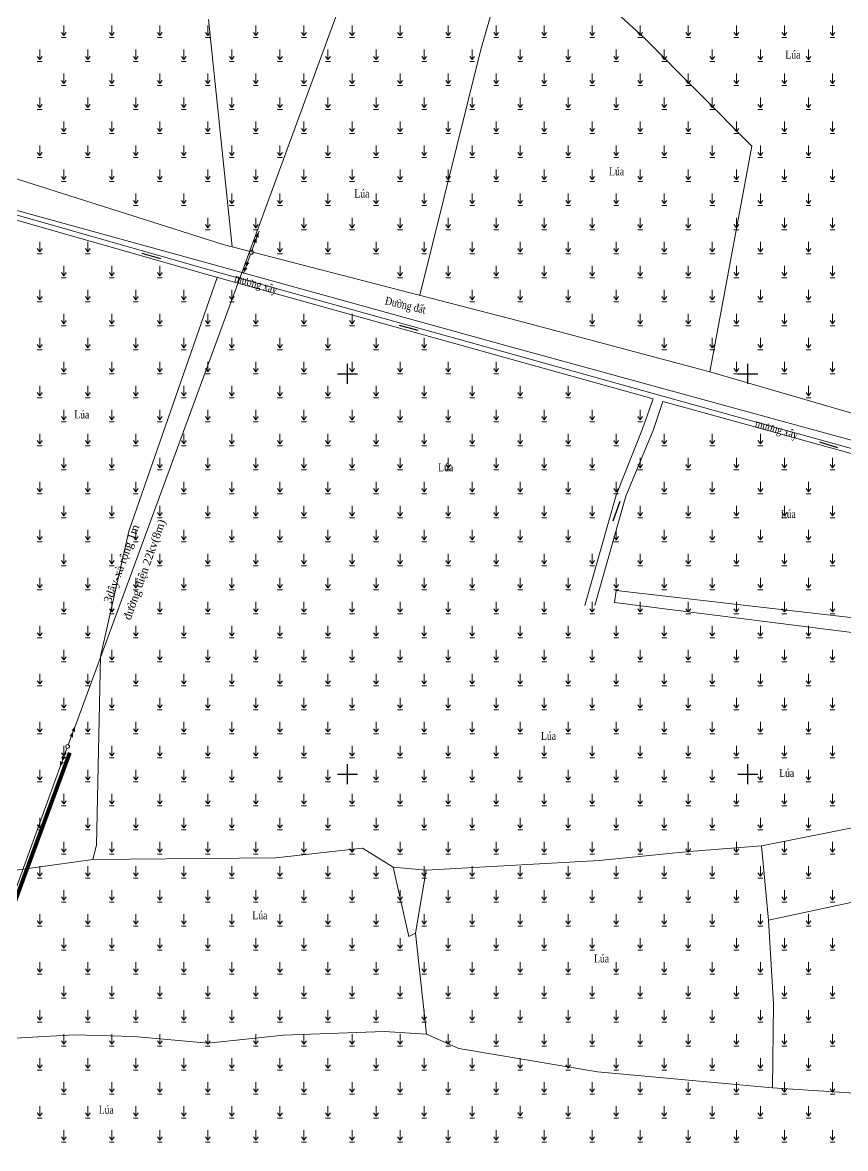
# Model space of a CAD drawing. Header units: metres. Extents: x 585499 to 586851, y 1565849 to 1566901.
# Drawn here: x 586159.4 to 586262.2, y 1566353.2 to 1566493.9 of the extents above; entities that cross this region are included whole.
import ezdxf

# ---------------------------------------------------------------- set-up
doc = ezdxf.new("R2010")
doc.units = ezdxf.units.M
for name, color, linetype, lineweight in [('dct', 7, 'Continuous', 0), ('duong bo', 97, 'Continuous', 0), ('Ghi chu', 2, 'Continuous', 5), ('muong xay', 90, 'Continuous', 0), ('text', 7, 'Continuous', 0), ('ThucVat', 90, 'Continuous', 0), ('thuy van', 111, 'Continuous', 0), ('đuongdien', 2, 'Continuous', 0)]:
    doc.layers.add(name, color=color, linetype=linetype, lineweight=lineweight)
doc.layers.add('DO', color=1, linetype='Continuous')
doc.layers.add('K_HUNG', color=7, linetype='Continuous')
doc.styles.add('ghi chu', font='times.ttf', dxfattribs={"height": 1})
doc.styles.get("Standard").update_dxf_attribs({"font": 'simplex.shx'})
doc.linetypes.add('B_DAP_CAO1', pattern='A,0.2,[130,ltypeshp.shx,S=0.75,R=0,X=0,Y=0.75],1.2,[130,ltypeshp.shx,S=0.25,R=0,X=0,Y=0.25],1', length=2.4)
doc.linetypes.add('TAluy-500', pattern='A,0.667,[130,ltypeshp.shx,S=-0.25,R=0,X=-0.25,Y=0.25],0.333', length=1)
doc.linetypes.add('TAluy-500N', pattern='A,0.667,[130,ltypeshp.shx,S=-0.25,R=0,X=0.25,Y=-0.25],0.333', length=1)
doc.dimstyles.get("Standard").update_dxf_attribs({"dimtxt": 0.18, "dimasz": 0.18, "dimexe": 0.18, "dimexo": 0.0625, "dimgap": 0.09, "dimtad": 0, "dimtih": 1, "dimtoh": 1, "dimdec": 4, "dimzin": 0, "dimdsep": 46, "dimtxsty": 'Standard', "dimcen": 0.09, "dimadec": 0, "dimazin": 0, "dimtfac": 1, "dimtdec": 4, "dimtofl": 0, "dimtmove": 0, "dimatfit": 3, "dimfxl": 1, "dimtolj": 1, "dimtzin": 0, "dimarcsym": 0})

# ---------------------------------------------------------------- blocks, each defined once
blk = doc.blocks.new('cdct')
at = {"layer": 'Ghi chu'}
for points in [[(-0.95, 0), (-11.23, 0)], [(-8.18, -0.66), (-10, 0), (-8.18, 0.7)], [(-5.32, -0.66), (-7.15, 0), (-5.32, 0.7)], [(0.95, 0), (11.23, 0)], [(5.32, -0.66), (7.15, 0), (5.32, 0.7)], [(8.18, -0.66), (10, 0), (8.18, 0.7)]]:
    blk.add_lwpolyline(points, dxfattribs=at)
blk.add_circle((0, 0), 0.947, dxfattribs=at)
blk = doc.blocks.new('aa')
at = {"layer": 'ThucVat', "color": 8}
for p, q in [((586849.35, 1565409.62), (586849.35, 1565410.87)), ((586849.35, 1565409.62), (586849.05, 1565410.02)), ((586849.05, 1565409.37), (586849.65, 1565409.37)), ((586849.35, 1565409.62), (586849.65, 1565410.02))]:
    blk.add_line(p, q, dxfattribs=at)
blk = doc.blocks.new('hhfgffd')
at = {"layer": 'DO', "color": 8, "const_width": 0.5}
blk.add_lwpolyline([(-1.29, 408.35), (0, 0)], dxfattribs=at)

msp = doc.modelspace()

# ---------------------------------------------------------------- linework, layer by layer
at = {"layer": 'duong bo', "color": 8}
msp.add_line((586182.66, 1566494.28, 14.25), (586185.6, 1566465.88, 14.25), dxfattribs=at)
at = {"layer": 'duong bo', "color": 8, "elevation": 14.25}
for points in [[(586250.52, 1566478.46), (586237.04, 1566492.03), (586228.57, 1566499.78), (586221.35, 1566506.72), (586222.85, 1566512.35), (586212.26, 1566516.5), (586206.19, 1566517.45), (586194.14, 1566519.91), (586187.41, 1566516.36), (586182.43, 1566511.59), (586180.08, 1566509.17), (586177.53, 1566509.73), (586172.28, 1566510.57), (586163.76, 1566510.12), (586154.08, 1566510), (586151.82, 1566476.32)], [(586216.68, 1566490.55), (586216.68, 1566490.55), (586221.35, 1566506.72)], [(586216.68, 1566490.55), (586209.06, 1566459.82)], [(586250.52, 1566478.46), (586245.25, 1566450.25)], [(586183.75, 1566462.04), (586172.71, 1566430.37), (586169.16, 1566414.68), (586168.68, 1566391.11), (586168.21, 1566389.33)], [(586339.6, 1566418.75), (586334.17, 1566410.08), (586324.88, 1566401.22), (586318.18, 1566398.02), (586304.61, 1566400.29), (586281.99, 1566397.03), (586251.72, 1566391.06), (586242.7, 1566390.33), (586231.46, 1566389.22), (586209.86, 1566388.02)], [(586252.59, 1566381.74), (586305.27, 1566393.02), (586305.27, 1566393.02)], [(586205.7, 1566388.39), (586201.91, 1566390.73), (586191.05, 1566389.53), (586168.21, 1566389.33), (586150.22, 1566386.82), (586122.95, 1566390.55), (586115.55, 1566388.43), (586112.68, 1566378.66)], [(586209.87, 1566367.51), (586213.91, 1566365.73), (586231.23, 1566362.82), (586253.09, 1566360.8), (586253.23, 1566371.3), (586252.59, 1566381.74), (586251.72, 1566391.06)], [(586157.68, 1566366.97), (586165.93, 1566367.41), (586173.33, 1566367.23), (586182.6, 1566366.4), (586192.03, 1566367.39), (586204.59, 1566367.85), (586209.87, 1566367.51), (586208.49, 1566380.14)], [(586253.09, 1566360.8), (586263.94, 1566360.1), (586277.3, 1566362.11), (586296.4, 1566366.77), (586306.19, 1566369.03), (586309.1, 1566359.26), (586321, 1566362.7), (586324.22, 1566348.94)]]:
    msp.add_lwpolyline(points, dxfattribs=at)
at = {"layer": 'duong bo', "color": 8, "linetype": 'B_DAP_CAO1', "elevation": 14.25}
for points in [[(586067.38, 1566495.94), (586101.83, 1566488.4), (586154.68, 1566475.63), (586184.48, 1566466.17), (586221.38, 1566456.63), (586245.25, 1566450.25), (586272.88, 1566442.22), (586302.75, 1566433.83), (586324.03, 1566428), (586340.39, 1566423.43), (586361.41, 1566417.93), (586369.88, 1566415.12), (586378.53, 1566412.25)], [(586378.28, 1566409.33), (586370.16, 1566411.59), (586360.36, 1566414.33), (586339.76, 1566420.13), (586323.17, 1566425.02), (586301.76, 1566430.7), (586272.36, 1566439.14), (586243.93, 1566446.93), (586220.53, 1566453.33), (586183.36, 1566463.62), (586153.56, 1566471.84), (586114.83, 1566482.27), (586100.94, 1566485.53), (586093.13, 1566487.5), (586070.89, 1566493.29), (586061.32, 1566493.33)], [(586233.58, 1566422.93), (586267.9, 1566418.97), (586268.31, 1566417.03), (586233.36, 1566421.43), (586233.58, 1566422.93)], [(586209.85, 1566388.01), (586208.49, 1566380.14), (586207.67, 1566379.72), (586205.7, 1566388.39), (586209.85, 1566388.01)]]:
    msp.add_lwpolyline(points, dxfattribs=at)
at = {"layer": 'K_HUNG', "color": 8}
for p, q in [((586200, 1566448.75), (586200, 1566451.25)), ((586250, 1566448.75), (586250, 1566451.25)), ((586198.75, 1566450), (586201.25, 1566450)), ((586248.75, 1566450), (586251.25, 1566450)), ((586200, 1566398.75), (586200, 1566401.25)), ((586250, 1566398.75), (586250, 1566401.25)), ((586198.75, 1566400), (586201.25, 1566400)), ((586248.75, 1566400), (586251.25, 1566400))]:
    msp.add_line(p, q, dxfattribs=at)
at = {"layer": 'muong xay', "color": 8, "elevation": 14.25}
for points in [[(586382.25, 1566407.59), (586370.27, 1566410.92), (586360.36, 1566413.69), (586339.75, 1566419.36), (586322.94, 1566424.06), (586301.53, 1566430.04), (586272.87, 1566437.94), (586243.73, 1566446), (586220.31, 1566452.56), (586183.04, 1566462.91), (586153.49, 1566471.33), (586115.61, 1566481.97), (586116.34, 1566484.76), (586141.86, 1566580.37)], [(586092.62, 1566385.74), (586090.11, 1566386.64), (586092.02, 1566394.18), (586103.29, 1566436.14), (586115.44, 1566481.48), (586153.4, 1566470.72), (586182.9, 1566462.28), (586220.12, 1566451.94), (586238.19, 1566446.9)], [(586239.41, 1566446.55), (586243.66, 1566445.37), (586272.72, 1566437.36), (586301.5, 1566429.37), (586322.82, 1566423.42), (586339.6, 1566418.75), (586360.17, 1566413), (586369.99, 1566410.29), (586381.97, 1566406.97)]]:
    msp.add_lwpolyline(points, dxfattribs=at)
at = {"layer": 'thuy van', "color": 8, "linetype": 'TAluy-500N', "elevation": 14.25}
msp.add_lwpolyline([(586229.65, 1566421.06), (586233.59, 1566434.87), (586236.88, 1566443.13), (586238.19, 1566446.9)], dxfattribs=at)
msp.add_lwpolyline([(586229.65, 1566421.06), (586233.59, 1566434.87), (586236.88, 1566443.13), (586238.19, 1566446.9)], dxfattribs=at)
at = {"layer": 'thuy van', "color": 8, "linetype": 'TAluy-500', "elevation": 14.25}
msp.add_lwpolyline([(586230.91, 1566421.05), (586234.76, 1566434.73), (586238.24, 1566443.04), (586239.41, 1566446.55)], dxfattribs=at)
msp.add_lwpolyline([(586230.91, 1566421.05), (586234.76, 1566434.73), (586238.24, 1566443.04), (586239.41, 1566446.55)], dxfattribs=at)
at = {"layer": 'đuongdien', "color": 8, "elevation": 14.25}
for points in [[(586210.42, 1566526.95), (586166.04, 1566406.08)], [(586164.08, 1566400.82), (586143.61, 1566344.35)]]:
    msp.add_lwpolyline(points, dxfattribs=at)

# ---------------------------------------------------------------- block references
at = {"layer": 'dct', "color": 8, "rotation": 339.6203441340272}
msp.add_blockref('hhfgffd', (586024.34, 1566019.44, 28.5), dxfattribs=at)
at = {"layer": 'Ghi chu', "color": 8, "xscale": 0.2500000000464039, "yscale": 0.2500000000464039, "zscale": 0.2500000000464039, "rotation": 249.5643671281935}
for p in [(586188, 1566465.19, 14.25), (586165.06, 1566403.45, 14.25)]:
    msp.add_blockref('cdct', p, dxfattribs=at)
at = {"layer": 'ThucVat', "color": 8}
for p in [(-684.77, 1082.65), (-678.77, 1082.65), (-672.77, 1082.65), (-666.77, 1082.65), (-660.77, 1082.65), (-654.77, 1082.65), (-654.77, 1082.65), (-648.77, 1082.65), (-642.77, 1082.65), (-636.77, 1082.65), (-630.77, 1082.65), (-624.77, 1082.65), (-618.77, 1082.65), (-612.77, 1082.65), (-606.77, 1082.65), (-600.77, 1082.65), (-594.77, 1082.65), (-588.77, 1082.65), (-687.77, 1079.65), (-681.77, 1079.65), (-675.77, 1079.65), (-669.77, 1079.65), (-663.77, 1079.65), (-657.77, 1079.65), (-657.77, 1079.65), (-651.77, 1079.65), (-645.77, 1079.65), (-639.77, 1079.65), (-633.77, 1079.65), (-627.77, 1079.65), (-621.77, 1079.65), (-615.77, 1079.65), (-609.77, 1079.65), (-603.77, 1079.65), (-597.77, 1079.65), (-591.77, 1079.65), (-684.77, 1076.65), (-678.77, 1076.65), (-672.77, 1076.65), (-666.77, 1076.65), (-660.77, 1076.65), (-654.77, 1076.65), (-654.77, 1076.65), (-648.77, 1076.65), (-642.77, 1076.65), (-636.77, 1076.65), (-630.77, 1076.65), (-624.77, 1076.65), (-618.77, 1076.65), (-612.77, 1076.65), (-606.77, 1076.65), (-600.77, 1076.65), (-594.77, 1076.65), (-588.77, 1076.65), (-687.77, 1073.65), (-681.77, 1073.65), (-675.77, 1073.65), (-669.77, 1073.65), (-663.77, 1073.65), (-657.77, 1073.65), (-657.77, 1073.65), (-651.77, 1073.65), (-645.77, 1073.65), (-639.77, 1073.65), (-633.77, 1073.65), (-627.77, 1073.65), (-621.77, 1073.65), (-615.77, 1073.65), (-609.77, 1073.65), (-603.77, 1073.65), (-597.77, 1073.65), (-591.77, 1073.65), (-684.77, 1070.65), (-678.77, 1070.65), (-672.77, 1070.65), (-666.77, 1070.65), (-660.77, 1070.65), (-654.77, 1070.65), (-654.77, 1070.65), (-648.77, 1070.65), (-642.77, 1070.65), (-636.77, 1070.65), (-630.77, 1070.65), (-624.77, 1070.65), (-618.77, 1070.65), (-612.77, 1070.65), (-606.77, 1070.65), (-600.77, 1070.65), (-594.77, 1070.65), (-588.77, 1070.65), (-687.77, 1067.65), (-681.77, 1067.65), (-675.77, 1067.65), (-669.77, 1067.65), (-663.77, 1067.65), (-657.77, 1067.65), (-657.77, 1067.65), (-651.77, 1067.65), (-645.77, 1067.65), (-639.77, 1067.65), (-633.77, 1067.65), (-627.77, 1067.65), (-621.77, 1067.65), (-615.77, 1067.65), (-609.77, 1067.65), (-603.77, 1067.65), (-597.77, 1067.65), (-591.77, 1067.65), (-684.77, 1064.65), (-678.77, 1064.65), (-672.77, 1064.65), (-666.77, 1064.65), (-660.77, 1064.65), (-654.77, 1064.65), (-654.77, 1064.65), (-648.77, 1064.65), (-642.77, 1064.65), (-636.77, 1064.65), (-630.77, 1064.65), (-624.77, 1064.65), (-618.77, 1064.65), (-612.77, 1064.65), (-606.77, 1064.65), (-600.77, 1064.65), (-594.77, 1064.65), (-588.77, 1064.65), (-675.77, 1061.65), (-669.77, 1061.65), (-663.77, 1061.65), (-657.77, 1061.65), (-657.77, 1061.65), (-651.77, 1061.65), (-645.77, 1061.65), (-639.77, 1061.65), (-633.77, 1061.65), (-627.77, 1061.65), (-621.77, 1061.65), (-615.77, 1061.65), (-609.77, 1061.65), (-603.77, 1061.65), (-597.77, 1061.65), (-591.77, 1061.65), (-666.77, 1058.65), (-660.77, 1058.65), (-654.77, 1058.65), (-654.77, 1058.65), (-648.77, 1058.65), (-642.77, 1058.65), (-636.77, 1058.65), (-630.77, 1058.65), (-624.77, 1058.65), (-618.77, 1058.65), (-612.77, 1058.65), (-606.77, 1058.65), (-600.77, 1058.65), (-594.77, 1058.65), (-588.77, 1058.65), (-687.77, 1055.65), (-681.77, 1055.65), (-657.77, 1055.65), (-657.77, 1055.65), (-651.77, 1055.65), (-645.77, 1055.65), (-639.77, 1055.65), (-633.77, 1055.65), (-627.77, 1055.65), (-621.77, 1055.65), (-615.77, 1055.65), (-609.77, 1055.65), (-603.77, 1055.65), (-597.77, 1055.65), (-591.77, 1055.65), (-684.77, 1052.65), (-678.77, 1052.65), (-672.77, 1052.65), (-642.77, 1052.65), (-636.77, 1052.65), (-630.77, 1052.65), (-624.77, 1052.65), (-618.77, 1052.65), (-612.77, 1052.65), (-606.77, 1052.65), (-600.77, 1052.65), (-594.77, 1052.65), (-588.77, 1052.65), (-687.77, 1049.65), (-681.77, 1049.65), (-675.77, 1049.65), (-669.77, 1049.65), (-663.77, 1049.65), (-633.77, 1049.65), (-627.77, 1049.65), (-621.77, 1049.65), (-615.77, 1049.65), (-609.77, 1049.65), (-603.77, 1049.65), (-597.77, 1049.65), (-591.77, 1049.65), (-684.77, 1046.65), (-678.77, 1046.65), (-672.77, 1046.65), (-666.77, 1046.65), (-660.77, 1046.65), (-654.77, 1046.65), (-654.77, 1046.65), (-648.77, 1046.65), (-618.77, 1046.65), (-612.77, 1046.65), (-606.77, 1046.65), (-600.77, 1046.65), (-594.77, 1046.65), (-588.77, 1046.65), (-687.77, 1043.65), (-681.77, 1043.65), (-675.77, 1043.65), (-669.77, 1043.65), (-663.77, 1043.65), (-657.77, 1043.65), (-657.77, 1043.65), (-651.77, 1043.65), (-645.77, 1043.65), (-639.77, 1043.65), (-609.77, 1043.65), (-603.77, 1043.65), (-597.77, 1043.65), (-591.77, 1043.65), (-684.77, 1040.65), (-678.77, 1040.65), (-672.77, 1040.65), (-666.77, 1040.65), (-660.77, 1040.65), (-654.77, 1040.65), (-654.77, 1040.65), (-648.77, 1040.65), (-642.77, 1040.65), (-636.77, 1040.65), (-630.77, 1040.65), (-600.77, 1040.65), (-594.77, 1040.65), (-588.77, 1040.65), (-687.77, 1037.65), (-681.77, 1037.65), (-675.77, 1037.65), (-669.77, 1037.65), (-663.77, 1037.65), (-657.77, 1037.65), (-657.77, 1037.65), (-651.77, 1037.65), (-645.77, 1037.65), (-639.77, 1037.65), (-633.77, 1037.65), (-627.77, 1037.65), (-621.77, 1037.65), (-591.77, 1037.65), (-684.77, 1034.65), (-678.77, 1034.65), (-672.77, 1034.65), (-666.77, 1034.65), (-660.77, 1034.65), (-654.77, 1034.65), (-654.77, 1034.65), (-648.77, 1034.65), (-642.77, 1034.65), (-636.77, 1034.65), (-630.77, 1034.65), (-624.77, 1034.65), (-618.77, 1034.65), (-612.77, 1034.65), (-687.77, 1031.65), (-681.77, 1031.65), (-675.77, 1031.65), (-669.77, 1031.65), (-663.77, 1031.65), (-657.77, 1031.65), (-657.77, 1031.65), (-651.77, 1031.65), (-645.77, 1031.65), (-639.77, 1031.65), (-633.77, 1031.65), (-627.77, 1031.65), (-621.77, 1031.65), (-615.77, 1031.65), (-609.77, 1031.65), (-603.77, 1031.65), (-597.77, 1031.65), (-684.77, 1028.65), (-678.77, 1028.65), (-672.77, 1028.65), (-666.77, 1028.65), (-660.77, 1028.65), (-654.77, 1028.65), (-654.77, 1028.65), (-648.77, 1028.65), (-642.77, 1028.65), (-636.77, 1028.65), (-630.77, 1028.65), (-624.77, 1028.65), (-618.77, 1028.65), (-612.77, 1028.65), (-606.77, 1028.65), (-600.77, 1028.65), (-594.77, 1028.65), (-588.77, 1028.65), (-687.77, 1025.65), (-681.77, 1025.65), (-675.77, 1025.65), (-669.77, 1025.65), (-663.77, 1025.65), (-657.77, 1025.65), (-657.77, 1025.65), (-651.77, 1025.65), (-645.77, 1025.65), (-639.77, 1025.65), (-633.77, 1025.65), (-627.77, 1025.65), (-621.77, 1025.65), (-615.77, 1025.65), (-609.77, 1025.65), (-603.77, 1025.65), (-597.77, 1025.65), (-591.77, 1025.65), (-684.77, 1022.65), (-678.77, 1022.65), (-672.77, 1022.65), (-666.77, 1022.65), (-660.77, 1022.65), (-654.77, 1022.65), (-654.77, 1022.65), (-648.77, 1022.65), (-642.77, 1022.65), (-636.77, 1022.65), (-630.77, 1022.65), (-624.77, 1022.65), (-618.77, 1022.65), (-612.77, 1022.65), (-606.77, 1022.65), (-600.77, 1022.65), (-594.77, 1022.65), (-588.77, 1022.65), (-687.77, 1019.65), (-681.77, 1019.65), (-675.77, 1019.65), (-669.77, 1019.65), (-663.77, 1019.65), (-657.77, 1019.65), (-657.77, 1019.65), (-651.77, 1019.65), (-645.77, 1019.65), (-639.77, 1019.65), (-633.77, 1019.65), (-627.77, 1019.65), (-621.77, 1019.65), (-615.77, 1019.65), (-609.77, 1019.65), (-603.77, 1019.65), (-597.77, 1019.65), (-591.77, 1019.65), (-684.77, 1016.65), (-678.77, 1016.65), (-672.77, 1016.65), (-666.77, 1016.65), (-660.77, 1016.65), (-654.77, 1016.65), (-654.77, 1016.65), (-648.77, 1016.65), (-642.77, 1016.65), (-636.77, 1016.65), (-630.77, 1016.65), (-624.77, 1016.65), (-618.77, 1016.65), (-612.77, 1016.65), (-606.77, 1016.65), (-600.77, 1016.65), (-594.77, 1016.65), (-588.77, 1016.65), (-687.77, 1013.65), (-681.77, 1013.65), (-675.77, 1013.65), (-669.77, 1013.65), (-663.77, 1013.65), (-657.77, 1013.65), (-657.77, 1013.65), (-651.77, 1013.65), (-645.77, 1013.65), (-639.77, 1013.65), (-633.77, 1013.65), (-627.77, 1013.65), (-621.77, 1013.65), (-615.77, 1013.65), (-609.77, 1013.65), (-603.77, 1013.65), (-597.77, 1013.65), (-591.77, 1013.65), (-684.77, 1010.65), (-678.77, 1010.65), (-672.77, 1010.65), (-666.77, 1010.65), (-660.77, 1010.65), (-654.77, 1010.65), (-654.77, 1010.65), (-648.77, 1010.65), (-642.77, 1010.65), (-636.77, 1010.65), (-630.77, 1010.65), (-624.77, 1010.65), (-618.77, 1010.65), (-612.77, 1010.65), (-606.77, 1010.65), (-600.77, 1010.65), (-594.77, 1010.65), (-588.77, 1010.65), (-687.77, 1007.65), (-681.77, 1007.65), (-675.77, 1007.65), (-669.77, 1007.65), (-663.77, 1007.65), (-657.77, 1007.65), (-657.77, 1007.65), (-651.77, 1007.65), (-645.77, 1007.65), (-639.77, 1007.65), (-633.77, 1007.65), (-627.77, 1007.65), (-621.77, 1007.65), (-615.77, 1007.65), (-609.77, 1007.65), (-603.77, 1007.65), (-597.77, 1007.65), (-591.77, 1007.65), (-684.77, 1004.65), (-678.77, 1004.65), (-672.77, 1004.65), (-666.77, 1004.65), (-660.77, 1004.65), (-654.77, 1004.65), (-654.77, 1004.65), (-648.77, 1004.65), (-642.77, 1004.65), (-636.77, 1004.65), (-630.77, 1004.65), (-624.77, 1004.65), (-618.77, 1004.65), (-612.77, 1004.65), (-606.77, 1004.65), (-600.77, 1004.65), (-594.77, 1004.65), (-588.77, 1004.65), (-687.77, 1001.65), (-681.77, 1001.65), (-675.77, 1001.65), (-669.77, 1001.65), (-663.77, 1001.65), (-657.77, 1001.65), (-657.77, 1001.65), (-651.77, 1001.65), (-645.77, 1001.65), (-639.77, 1001.65), (-633.77, 1001.65), (-627.77, 1001.65), (-621.77, 1001.65), (-615.77, 1001.65), (-609.77, 1001.65), (-603.77, 1001.65), (-597.77, 1001.65), (-591.77, 1001.65), (-684.77, 998.65), (-678.77, 998.65), (-672.77, 998.65), (-666.77, 998.65), (-660.77, 998.65), (-654.77, 998.65), (-654.77, 998.65), (-648.77, 998.65), (-642.77, 998.65), (-636.77, 998.65), (-630.77, 998.65), (-624.77, 998.65), (-618.77, 998.65), (-612.77, 998.65), (-606.77, 998.65), (-600.77, 998.65), (-594.77, 998.65), (-588.77, 998.65), (-687.77, 995.65), (-681.77, 995.65), (-675.77, 995.65), (-669.77, 995.65), (-663.77, 995.65), (-657.77, 995.65), (-657.77, 995.65), (-651.77, 995.65), (-645.77, 995.65), (-639.77, 995.65), (-633.77, 995.65), (-627.77, 995.65), (-621.77, 995.65), (-615.77, 995.65), (-609.77, 995.65), (-603.77, 995.65), (-597.77, 995.65), (-591.77, 995.65), (-684.77, 992.65), (-678.77, 992.65), (-672.77, 992.65), (-666.77, 992.65), (-660.77, 992.65), (-654.77, 992.65), (-654.77, 992.65), (-648.77, 992.65), (-642.77, 992.65), (-636.77, 992.65), (-630.77, 992.65), (-624.77, 992.65), (-618.77, 992.65), (-612.77, 992.65), (-606.77, 992.65), (-600.77, 992.65), (-594.77, 992.65), (-588.77, 992.65), (-687.77, 989.65), (-681.77, 989.65), (-675.77, 989.65), (-669.77, 989.65), (-663.77, 989.65), (-657.77, 989.65), (-657.77, 989.65), (-651.77, 989.65), (-645.77, 989.65), (-639.77, 989.65), (-633.77, 989.65), (-627.79, 989.66), (-621.77, 989.65), (-615.77, 989.65), (-609.77, 989.65), (-603.77, 989.65), (-597.77, 989.65), (-591.77, 989.65), (-684.77, 986.65), (-678.77, 986.65), (-672.77, 986.65), (-666.77, 986.65), (-660.77, 986.65), (-654.77, 986.65), (-654.77, 986.65), (-648.77, 986.65), (-642.77, 986.65), (-636.77, 986.65), (-630.77, 986.65), (-624.77, 986.65), (-618.77, 986.65), (-612.77, 986.65), (-606.77, 986.65), (-600.77, 986.65), (-594.77, 986.65), (-588.77, 986.65), (-687.77, 983.65), (-681.77, 983.65), (-675.77, 983.65), (-669.77, 983.65), (-663.77, 983.65), (-657.77, 983.65), (-657.77, 983.65), (-651.77, 983.65), (-645.77, 983.65), (-639.77, 983.65), (-633.77, 983.65), (-627.77, 983.65), (-621.77, 983.65), (-615.77, 983.65), (-609.77, 983.65), (-603.77, 983.65), (-597.77, 983.65), (-591.77, 983.65), (-684.77, 980.65), (-678.77, 980.65), (-672.77, 980.65), (-666.77, 980.65), (-660.77, 980.65), (-654.77, 980.65), (-654.77, 980.65), (-648.77, 980.65), (-642.77, 980.65), (-636.77, 980.65), (-630.77, 980.65), (-624.77, 980.65), (-618.77, 980.65), (-612.77, 980.65), (-606.77, 980.65), (-600.77, 980.65), (-594.77, 980.65), (-588.77, 980.65), (-687.77, 977.65), (-681.77, 977.65), (-675.77, 977.65), (-669.77, 977.65), (-663.77, 977.65), (-657.77, 977.65), (-657.77, 977.65), (-651.77, 977.65), (-645.77, 977.65), (-639.77, 977.65), (-633.77, 977.65), (-627.77, 977.65), (-621.77, 977.65), (-615.77, 977.65), (-609.77, 977.65), (-603.77, 977.65), (-597.77, 977.65), (-591.77, 977.65), (-684.77, 974.65), (-678.77, 974.65), (-672.77, 974.65), (-666.77, 974.65), (-660.77, 974.65), (-654.77, 974.65), (-654.77, 974.65), (-648.77, 974.65), (-642.77, 974.65), (-636.77, 974.65), (-630.77, 974.65), (-624.77, 974.65), (-618.77, 974.65), (-612.77, 974.65), (-606.77, 974.65), (-600.77, 974.65), (-594.77, 974.65), (-588.77, 974.65), (-687.77, 971.65), (-681.77, 971.65), (-675.77, 971.65), (-669.77, 971.65), (-663.77, 971.65), (-657.77, 971.65), (-657.77, 971.65), (-651.77, 971.65), (-645.77, 971.65), (-639.77, 971.65), (-633.77, 971.65), (-627.77, 971.65), (-621.77, 971.65), (-615.77, 971.65), (-609.77, 971.65), (-603.77, 971.65), (-597.77, 971.65), (-591.77, 971.65), (-684.77, 968.65), (-678.77, 968.65), (-672.77, 968.65), (-666.77, 968.65), (-660.77, 968.65), (-654.77, 968.65), (-654.77, 968.65), (-648.77, 968.65), (-642.77, 968.65), (-636.77, 968.65), (-630.77, 968.65), (-624.77, 968.65), (-618.77, 968.65), (-612.77, 968.65), (-606.77, 968.65), (-600.77, 968.65), (-594.77, 968.65), (-588.77, 968.65), (-687.77, 965.65), (-681.77, 965.65), (-675.77, 965.65), (-669.77, 965.65), (-663.77, 965.65), (-657.77, 965.65), (-657.77, 965.65), (-651.77, 965.65), (-645.77, 965.65), (-639.77, 965.65), (-633.77, 965.65), (-627.77, 965.65), (-621.77, 965.65), (-615.77, 965.65), (-609.77, 965.65), (-603.77, 965.65), (-597.77, 965.65), (-591.77, 965.65), (-684.77, 962.65), (-678.77, 962.65), (-672.77, 962.65), (-666.77, 962.65), (-660.77, 962.65), (-654.77, 962.65), (-654.77, 962.65), (-648.77, 962.65), (-642.77, 962.65), (-636.77, 962.65), (-630.77, 962.65), (-624.77, 962.65), (-618.77, 962.65), (-612.77, 962.65), (-606.77, 962.65), (-600.77, 962.65), (-594.77, 962.65), (-588.77, 962.65), (-687.77, 959.65), (-681.77, 959.65), (-675.77, 959.65), (-669.77, 959.65), (-663.77, 959.65), (-657.77, 959.65), (-657.77, 959.65), (-651.77, 959.65), (-645.77, 959.65), (-639.77, 959.65), (-633.77, 959.65), (-627.77, 959.65), (-621.77, 959.65), (-615.77, 959.65), (-609.77, 959.65), (-603.77, 959.65), (-597.77, 959.65), (-591.77, 959.65), (-684.77, 956.65), (-684.77, 956.65), (-678.77, 956.65), (-678.77, 956.65), (-672.77, 956.65), (-672.77, 956.65), (-666.77, 956.65), (-666.77, 956.65), (-660.77, 956.65), (-660.77, 956.65), (-654.77, 956.65), (-648.77, 956.65), (-648.77, 956.65), (-642.77, 956.65), (-642.77, 956.65), (-636.77, 956.65), (-636.77, 956.65), (-630.77, 956.65), (-630.77, 956.65), (-624.77, 956.65), (-624.77, 956.65), (-618.77, 956.65), (-618.77, 956.65), (-612.77, 956.65), (-612.77, 956.65), (-606.77, 956.65), (-606.77, 956.65), (-600.77, 956.65), (-600.77, 956.65), (-594.77, 956.65), (-594.77, 956.65), (-588.77, 956.65), (-588.77, 956.65), (-687.77, 953.65), (-687.77, 953.65), (-681.77, 953.65), (-681.77, 953.65), (-675.77, 953.65), (-675.77, 953.65), (-669.77, 953.65), (-669.77, 953.65), (-663.77, 953.65), (-663.77, 953.65), (-657.77, 953.65), (-651.77, 953.65), (-651.77, 953.65), (-645.77, 953.65), (-645.77, 953.65), (-639.77, 953.65), (-639.77, 953.65), (-633.77, 953.65), (-633.77, 953.65), (-627.77, 953.65), (-627.77, 953.65), (-621.77, 953.65), (-621.77, 953.65), (-615.77, 953.65), (-615.77, 953.65), (-609.77, 953.65), (-609.77, 953.65), (-603.77, 953.65), (-603.77, 953.65), (-597.77, 953.65), (-597.77, 953.65), (-591.77, 953.65), (-591.77, 953.65), (-684.77, 950.65), (-678.77, 950.65), (-672.77, 950.65), (-666.77, 950.65), (-660.77, 950.65), (-654.77, 950.65), (-654.77, 950.65), (-648.77, 950.65), (-642.77, 950.65), (-636.77, 950.65), (-630.77, 950.65), (-624.77, 950.65), (-618.77, 950.65), (-612.77, 950.65), (-606.77, 950.65), (-600.77, 950.65), (-594.77, 950.65), (-588.77, 950.65), (-687.77, 947.65), (-681.77, 947.65), (-675.77, 947.65), (-669.77, 947.65), (-663.77, 947.65), (-657.77, 947.65), (-657.77, 947.65), (-651.77, 947.65), (-645.77, 947.65), (-639.77, 947.65), (-633.77, 947.65), (-627.77, 947.69), (-621.77, 947.65), (-615.77, 947.65), (-609.77, 947.65), (-603.77, 947.65), (-597.77, 947.65), (-591.77, 947.65), (-684.77, 944.65), (-678.77, 944.65), (-672.77, 944.65), (-666.77, 944.65), (-660.77, 944.65), (-654.77, 944.65), (-654.77, 944.65), (-648.77, 944.65), (-642.77, 944.65), (-636.77, 944.65), (-630.77, 944.65), (-624.77, 944.65), (-618.77, 944.65), (-612.77, 944.65), (-606.77, 944.65), (-600.77, 944.65), (-594.77, 944.65), (-588.77, 944.65)]:
    msp.add_blockref('aa', p, dxfattribs=at)

# ---------------------------------------------------------------- texts
at = {"layer": 'text', "color": 8, "style": 'ghi chu', "width": 0.8}
for p in [(586254.7, 1566489.39, 14.25), (586232.69, 1566474.8, 14.25), (586200.87, 1566472.04, 14.25), (586165.89, 1566444.43, 14.25), (586211.34, 1566437.83, 14.25), (586254.13, 1566432.01, 14.25), (586224.18, 1566404.28, 14.25), (586253.93, 1566399.64, 14.25), (586188.13, 1566381.86, 14.25), (586230.81, 1566376.47, 14.25), (586168.95, 1566357.57, 14.25)]:
    msp.add_text('Lúa', height=1, dxfattribs=at).set_placement(p)
for s, rotation, p in [('mương xây', 343.3702, (586185.83, 1566461.58, 14.25)), ('Ðường đất', 346.8129, (586204.63, 1566458.7, 14.25)), ('mương xây', 343.3702, (586250.85, 1566443.42, 14.25))]:
    msp.add_text(s, height=1, rotation=rotation, dxfattribs=at).set_placement(p)
at = {"layer": 'text', "color": 8, "style": 'ghi chu'}
for s, rotation, p in [('3dây-xà rộng 1m ', 69.7825, (586170.46, 1566421.28)), ('đường điện 22kv(8m)', 70.4845, (586172.91, 1566419.17))]:
    msp.add_text(s, height=1, rotation=rotation, dxfattribs=at).set_placement(p)

# ---------------------------------------------------------------- leaders
at = {"layer": 'muong xay', "color": 8}
for points in [[(586176.71, 1566464.36, 14.25), (586174.38, 1566465.06, 14.25)], [(586208.86, 1566455.41, 14.25), (586206.5, 1566456.04, 14.25)], [(586261.25, 1566440.76, 14.25), (586259, 1566441.48, 14.25)]]:
    msp.add_leader(points, dimstyle='Standard', dxfattribs=at)
at = {"layer": 'thuy van', "color": 8}
msp.add_leader([(586233.2, 1566431.63, 14.25), (586234.05, 1566434.1, 14.25)], dimstyle='Standard', dxfattribs=at)
msp.add_leader([(586233.2, 1566431.63, 14.25), (586234.05, 1566434.1, 14.25)], dimstyle='Standard', dxfattribs=at)

doc.saveas('drawing.dxf')
